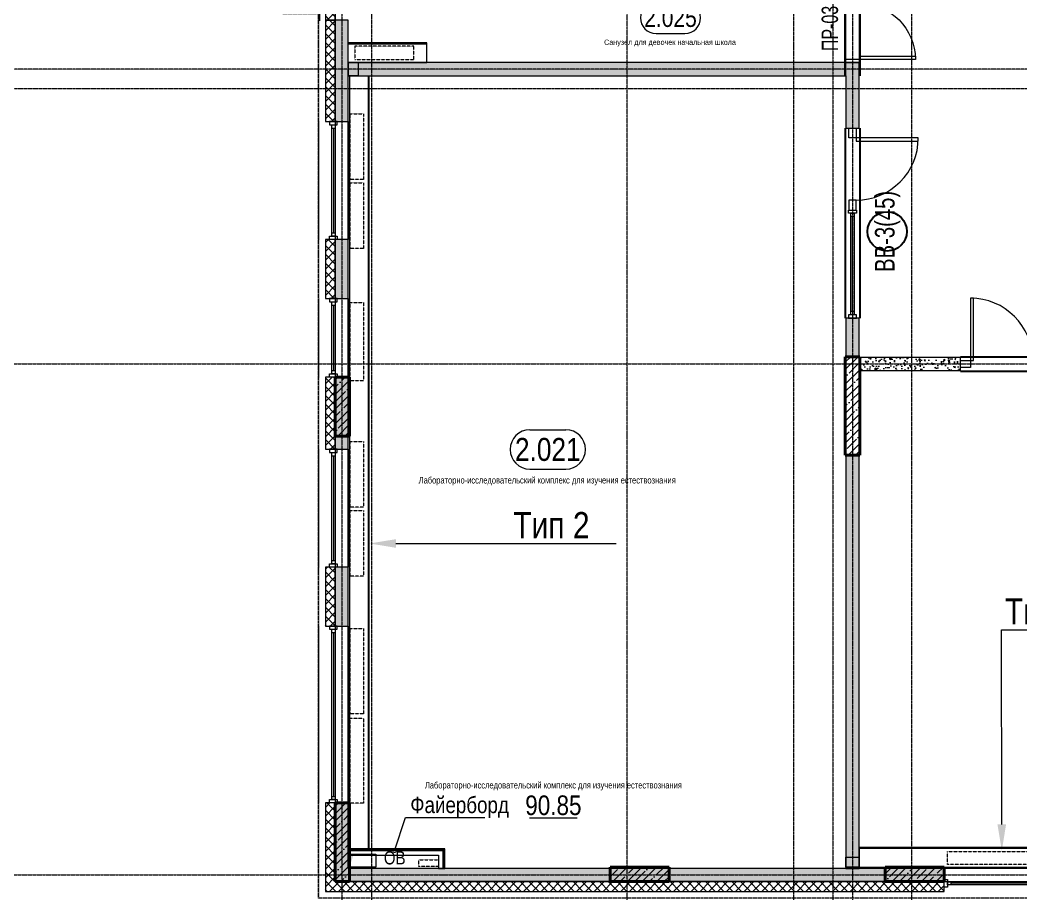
# Model space of a CAD drawing. Header units: millimetres. Extents: x -231292 to 573618, y -153144 to 564035.
# Drawn here: x 49570 to 64856, y 12940 to 26280 of the extents above; entities that cross this region are included whole.
import ezdxf
from ezdxf import colors
from ezdxf.entities.mleader import LeaderData, LeaderLine
from ezdxf.enums import TextEntityAlignment as Align
from ezdxf.math import Vec2, Vec3

# ---------------------------------------------------------------- set-up
doc = ezdxf.new("R2010")
doc.units = ezdxf.units.MM
for name, pattern in [('CENTER2', [28.575, 19.05, -3.175, 3.175, -3.175]), ('DASHED', [19.05, 12.7, -6.35]), ('HIDDEN2', [4.7625, 3.175, -1.5875])]:
    doc.linetypes.add(name, pattern=pattern)
doc.layers.get('0').update_dxf_attribs({"color": 250})
doc.layers.get('Defpoints').update_dxf_attribs({"color": 250})
for name, color, linetype, lineweight in [('A-AREA', 250, 'Continuous', 15), ('A-Wall_Материал_Газоблок_Контур', 250, 'Continuous', 0), ('АР_Area', 250, 'Continuous', 5), ('АР_Витраж', 250, 'Continuous', 13), ('АР_Витраж марка', 250, 'Continuous', 9), ('АР_Двери', 250, 'Continuous', 9), ('АР_Двери_витраж', 250, 'Continuous', 9), ('АР_Колонны', 250, 'Continuous', 35), ('АР_Окна', 250, 'Continuous', 5), ('АР_Отопительные приборы', 250, 'HIDDEN2', 0), ('АР_площадь пом', 250, 'Continuous', 5), ('АР_Стены ЖБ', 250, 'Continuous', 35), ('АР_Стены ПЕНОблок', 250, 'Continuous', 20), ('АР_Утеплитель', 250, 'Continuous', 0), ('АР_Штриховка', 250, 'Continuous', 0), ('Зашивка радиаторов тип 1 (фанера и МДФ)', 250, 'Continuous', 0), ('Зашивка радиаторов тип 2 (файерборд 2 слоя_керамогранит)', 250, 'Continuous', 0), ('Зашивка радиаторов тип 2.1 (файерборд 2 слоя_экран)', 250, 'Continuous', 0), ('Зашивка радиаторов тип 9 (до потолка_ облиц плитка)', 250, 'Continuous', 0), ('КМ_Фахверки', 250, 'Continuous', 80), ('ОВ_Отопление', 250, 'Continuous', 0), ('Размеры зашивки ГКЛ', 250, 'Continuous', 0), ('РД_Оси_100', 250, 'Continuous', 0), ('РД_проем_инж перемыч_фахверк', 250, 'Continuous', 18)]:
    doc.layers.add(name, color=color, linetype=linetype, lineweight=lineweight)
for name, color, linetype, lineweight, plot in [('АР_Делит', 250, 'Continuous', 0, False), ('РД_Проем', 250, 'Continuous', 0, False), ('РД_проем_инж перемыч_подсчет', 250, 'Continuous', 30, False)]:
    doc.layers.add(name, color=color, linetype=linetype, lineweight=lineweight, plot=plot)
doc.layers.add('РД_Витраж_вн', color=250, linetype='Continuous')
doc.layers.add('РД_Перемычка инж проемов', color=250, linetype='Continuous')
doc.styles.add('Arial0', font='arial.ttf')
doc.styles.add('Arial_09', font='ARIALN.TTF', dxfattribs={"width": 0.9})
doc.styles.add('style1', font='ARIALN.TTF')
doc.styles.add('ккк', font='isocpeur.ttf', dxfattribs={"width": 0.85, "oblique": 15})
pattern_1 = [(45, (8883.4, 13229.69), (-67.35192, 67.35192), []), (135, (8883.4, 13229.69), (-67.35192, -67.35192), [])]
pattern_2 = [(360, (8883.4027, 13229.6861), (-6e-17, 1), [])]
pattern_3 = [(45, (8883.4, 13229.69), (-112.2532, 112.2532), []), (45, (8995.66, 13229.69), (-112.2532, 112.2532), [198.4375, -39.6875, 0, -39.6875])]
pattern_4 = [(45, (8883.4, 13229.69), (-112.2532, 112.2532), []), (45, (8995.66, 13229.69), (-112.2532, 112.2532), [198.4375, -39.6875, 0, -39.6875])]

# ---------------------------------------------------------------- blocks, each defined once
blk = doc.blocks.new('СОШ_2200_АР_ОСИ_М100_28.05.24')
at = {"layer": 'АР_Делит', "color": 5, "linetype": 'DASHED'}
blk.add_lwpolyline([(114955, 135155), (114955, -355), (93595.036, -355), (93595.036, 13855), (94145, 13855), (94145, 68320), (66055, 68320), (66055, 13857.73), (83455, 13857.73), (83455, -355), (45245, -355), (45245, 13145), (44695, 13145), (44695, 26755), (45245, 26755), (45245, 68320), (20455, 68320), (20455, 26755), (27955, 26755), (27955, 13145), (-355, 13145), (-355, 100855)], dxfattribs=at)
at = {"layer": 'РД_Оси_100', "linetype": 'CENTER2'}
for p, q in [((49960, -6155), (49960, 139938.679)), ((33000, 7800), (85055, 7800)), ((33000, 0), (85055, 0))]:
    blk.add_line(p, q, dxfattribs=at)
for points in [[(45530, 139938.679), (45600, 139538.679), (45600, -6163.457)], [(46060, -6163.105), (46060, 139538.679), (46130, 139938.679)], [(52500, 139938.679), (52500, -5755), (52358.276, -6155)], [(53100, 139938.679), (53100, -5755), (52949.266, -6155)], [(54300, 139938.679), (54300, -6155)], [(53400, 70753.904), (53400, -5755), (53550, -6155)], [(85055, 12300), (33500, 12300), (33000, 12450)], [(85055, 12000), (33500, 12000), (33000, 11850)]]:
    blk.add_lwpolyline(points, dxfattribs=at)
blk = doc.blocks.new('otv')
at = {"linetype": 'Continuous'}
blk.add_lwpolyline([(0, -1), (0, 0), (1, 0), (1, -1)], close=True, dxfattribs=at)
blk.add_solid([(0, -1), (0, 0), (0.135, -0.137), (1, 0)], dxfattribs=at)
blk = doc.blocks.new('otv_в_стене')
at = {"linetype": 'Continuous'}
blk.add_lwpolyline([(0, -1), (0, 0), (1, 0), (1, -1)], close=True, dxfattribs=at)
blk.add_solid([(0, -1), (0, 0), (0.5, -0.5), (1, 0)], dxfattribs=at)
blk = doc.blocks.new('_DotSmall')
at = {"color": 0, "linetype": 'ByBlock', "const_width": 0.5}
blk.add_lwpolyline([(-0.0625, 0, 1), (0.0625, 0, 1)], format="xyb", close=True, dxfattribs=at)
blk = doc.blocks.new('MOK-МаркаПом_овал_ареал')
for p, q in [((-2.75, 3), (2.75, 3)), ((-2.75, -3), (2.75, -3))]:
    blk.add_line(p, q)
for centre, radius, start, end in [((-2.75, 0), 3, 90, 270), ((2.75, 0), 3, 270, 90), ((-3.75, 0), 3.5, 0, 0.001)]:
    blk.add_arc(centre, radius, start, end)
at = {"color": 0, "style": 'style1'}
blk.add_attdef('АР-ПОМЕЩЕНИЕ:НОМЕР', text='', height=3.5, dxfattribs=at).set_placement((0, 0), align=Align.MIDDLE)
at = {"layer": 'Defpoints', "color": 2, "style": 'style1'}
blk.add_attdef('АР-ПОМЕЩЕНИЕ:НАИМЕНОВАНИЕ', text='', height=1, dxfattribs=at).set_placement((-0.09, -4.81), align=Align.MIDDLE)
blk = doc.blocks.new('MOK-МаркаПомещения1')
at = {"layer": 'A-AREA', "color": 0}
blk.add_line((-3.65, -1.94), (3.65, -1.94), dxfattribs=at)
at = {"layer": 'A-AREA', "color": 0, "style": 'style1'}
blk.add_attdef('АР-ПОМЕЩЕНИЕ:ПЛОЩАДЬ', text='', height=3, dxfattribs=at).set_placement((0, 0), align=Align.MIDDLE)
at = {"layer": 'Defpoints', "style": 'style1', "flags": 8}
blk.add_attdef('АР-ПОМЕЩЕНИЕ:НАИМЕНОВАНИЕ', text='', height=1, dxfattribs=at).set_placement((0, 2.96), align=Align.MIDDLE)
blk = doc.blocks.new('MOK-МаркаПеремычки')
at = {"color": 0, "style": 'ккк', "oblique": 15, "width": 0.85}
blk.add_attdef('АР-ПРОЕМ:ПЕРЕМЫЧКА', text='', height=2.5, dxfattribs=at).set_placement((0, 0), align=Align.MIDDLE)
blk = doc.blocks.new('МаркаВитража1')
at = {"layer": 'Defpoints'}
blk.add_circle((0, 0), 3, dxfattribs=at)
at = {"color": 0, "linetype": 'ByBlock', "lineweight": -2, "style": 'Arial_09', "width": 0.9}
blk.add_attdef('АР-ОКНО:НАИМЕНОВАНИЕ', text='', height=3, dxfattribs=at).set_placement((0, 0), align=Align.MIDDLE)

msp = doc.modelspace()

# ---------------------------------------------------------------- hatches: boundary and pattern name
at = {"layer": 'АР_Штриховка', "linetype": 'Continuous', "lineweight": 0}
h = msp.add_hatch(dxfattribs=at)
h.set_pattern_fill('ANSI37', color=256, scale=30, style=0)
h.set_pattern_definition(pattern_1)
h.paths.add_polyline_path([(54233.403, 26279.686), (54383.403, 26279.686), (54383.403, 26629.686), (54233.403, 26479.686)], flags=0)
h = msp.add_hatch(dxfattribs=at)
h.set_pattern_fill('AR-CONC', color=256, angle=45, style=0)
h.set_pattern_definition([(95, (8883.4, 13229.69), (140.09465, 117.55338), [19.05, -209.55]), (40, (8883.4, 13229.69), (-160.01845, 110.1767), [15.24, -167.6406]), (145.45144, (8895.08, 13239.48), (-19.9238, 227.7301), [16.19, -178.09024]), (91.1842, (8847.48, 13265.6), (221.4102, 161.9534), [28.575, -314.325]), (141.63556, (8865.93, 13279.1), (-7.0866, 342.8268), [24.285, -267.1356]), (36.18415, (8847.48, 13265.6), (-7.0866, 342.8268), [22.86, -251.4597]), (66, (8874.42, 13274.59), (179.51998, 34.89515), [19.05, -209.55]), (11, (8874.42, 13274.59), (-86.5399, 173.9412), [15.24, -167.64]), (116.45145, (8889.38, 13277.5), (92.98005, 208.83634), [16.19, -178.08994]), (82.5, (8883.4, 13229.686), (-57.60547, 61.97341), [0, -165.608, 0, -170.18, 0, -168.275]), (52.5, (8883.4, 13229.69), (-23.58973, 118.087), [0, -97.028, 0, -161.798, 0, -64.135]), (12.5, (8843.35, 13189.634), (99.92786, 91.826196), [0, -63.5, 0, -198.12, 0, -262.89]), (2.5, (8825.39, 13171.67), (86.7639, 122.7224), [0, -82.55, 0, -131.572, 0, -186.69])])
h.paths.add_polyline_path([(62183.403, 21139.686), (62383.403, 21139.686), (62383.403, 21729.687), (62183.403, 21729.687)], flags=0)
h.paths.add_polyline_path([(62183.403, 24629.687), (62383.403, 24629.687), (62383.403, 25629.688), (62183.403, 25429.688)], flags=0)
h.paths.add_polyline_path([(62183.403, 26579.688), (62383.403, 26579.688), (62383.403, 26580.686), (62183.403, 26580.686)], flags=0)
h = msp.add_hatch(dxfattribs=at)
h.set_pattern_fill('_U', color=256, style=0, pattern_type=0)
h.set_pattern_definition(pattern_2)
h.paths.add_polyline_path([(54128.403, 26279.686), (54153.403, 26279.686), (54153.403, 26399.686), (54128.403, 26374.686)], flags=0)
h = msp.add_hatch(dxfattribs=at)
h.set_pattern_fill('_U', color=256, style=0, pattern_type=0)
h.set_pattern_definition(pattern_2)
h.paths.add_polyline_path([(54128.403, 12874.686), (54153.403, 12899.686), (54153.403, 14329.686), (54128.403, 14329.686)], flags=0)
h.paths.add_polyline_path([(54128.403, 17029.686), (54153.403, 17029.686), (54153.403, 17929.686), (54128.403, 17929.686)], flags=0)
h.paths.add_polyline_path([(54128.403, 19729.686), (54153.403, 19729.686), (54153.403, 20829.686), (54128.403, 20829.686)], flags=0)
h.paths.add_polyline_path([(54128.403, 22029.686), (54153.403, 22029.686), (54153.403, 22929.686), (54128.403, 22929.686)], flags=0)
h.paths.add_polyline_path([(54128.403, 24729.686), (54153.403, 24729.686), (54153.403, 26279.686), (54128.403, 26279.686)], flags=0)
h = msp.add_hatch(dxfattribs=at)
h.set_pattern_fill('ANSI37', color=256, scale=30, style=0)
h.set_pattern_definition(pattern_1)
h.paths.add_polyline_path([(54233.403, 12979.686), (54383.403, 13129.686), (54383.403, 14329.686), (54233.403, 14329.686)], flags=0)
h.paths.add_polyline_path([(54233.403, 17029.686), (54383.403, 17029.686), (54383.403, 17929.686), (54233.403, 17929.686)], flags=0)
h.paths.add_polyline_path([(54233.403, 19729.686), (54383.403, 19729.686), (54383.403, 20829.686), (54233.403, 20829.686)], flags=0)
h.paths.add_polyline_path([(54233.403, 22029.686), (54383.403, 22029.686), (54383.403, 22929.686), (54233.403, 22929.686)], flags=0)
h.paths.add_polyline_path([(54233.403, 24729.686), (54383.403, 24729.686), (54383.403, 26279.686), (54233.403, 26279.686)], flags=0)
h = msp.add_hatch(dxfattribs=at)
h.set_pattern_fill('AR-CONC', color=256, style=0)
h.set_pattern_definition([(50, (8883.4, 13229.69), (182.18467, -15.9391), [19.05, -209.55]), (355, (8883.4, 13229.69), (-35.2434, 191.05685), [15.24, -167.6406]), (100.45144, (8898.58, 13228.36), (146.94125, 175.11775), [16.19, -178.09024]), (46.1842, (8883.4, 13280.49), (271.079, -42.0423), [28.575, -314.325]), (96.63556, (8906, 13276.98), (237.4041, 247.4261), [24.285, -267.1356]), (351.18415, (8883.4, 13280.5), (237.4041, 247.4261), [22.86, -251.4597]), (21, (8908.8, 13267.79), (151.6144, -102.2652), [19.05, -209.55]), (326, (8908.8, 13267.79), (61.802, 184.188), [15.24, -167.64]), (71.45144, (8921.44, 13259.26), (213.4164, 81.9228), [16.19, -178.08994]), (37.5, (8883.4, 13229.686), (3.0886, 84.55504), [0, -165.608, 0, -170.18, 0, -168.275]), (7.5, (8883.4, 13229.69), (66.81966, 100.18057), [0, -97.028, 0, -161.798, 0, -64.135]), (327.5, (8826.76, 13229.686), (135.5906, -5.72874), [0, -63.5, 0, -198.12, 0, -262.89]), (317.5, (8801.36, 13229.69), (148.12918, 25.4265), [0, -82.55, 0, -131.572, 0, -186.69])])
h.paths.add_polyline_path([(54383.403, 13129.686), (54583.403, 13329.686), (54583.403, 14329.686), (54383.403, 14329.686)], flags=0)
h.paths.add_polyline_path([(54383.403, 17029.686), (54583.403, 17029.686), (54583.403, 17929.686), (54383.403, 17929.686)], flags=0)
h.paths.add_polyline_path([(54383.403, 19729.686), (54583.403, 19729.686), (54583.403, 20829.686), (54383.403, 20829.686)], flags=0)
h.paths.add_polyline_path([(54383.403, 22029.686), (54583.403, 22029.686), (54583.403, 22929.686), (54383.403, 22929.686)], flags=0)
h.paths.add_polyline_path([(54383.403, 24729.686), (54583.403, 24729.686), (54583.403, 26279.686), (54383.403, 26279.686)], flags=0)
h = msp.add_hatch(dxfattribs=at)
h.set_pattern_fill('AR-CONC', color=256, angle=45, style=0)
h.set_pattern_definition([(95, (8883.4, 13229.69), (140.09465, 117.55338), [19.05, -209.55]), (40, (8883.4, 13229.69), (-160.01845, 110.1767), [15.24, -167.6406]), (145.45144, (8895.08, 13239.48), (-19.9238, 227.7301), [16.19, -178.09024]), (91.1842, (8847.48, 13265.6), (221.4102, 161.9534), [28.575, -314.325]), (141.63556, (8865.93, 13279.1), (-7.0866, 342.8268), [24.285, -267.1356]), (36.18415, (8847.48, 13265.6), (-7.0866, 342.8268), [22.86, -251.4597]), (66, (8874.42, 13274.59), (179.51998, 34.89515), [19.05, -209.55]), (11, (8874.42, 13274.59), (-86.5399, 173.9412), [15.24, -167.64]), (116.45145, (8889.38, 13277.5), (92.98005, 208.83634), [16.19, -178.08994]), (82.5, (8883.4, 13229.686), (-57.60547, 61.97341), [0, -165.608, 0, -170.18, 0, -168.275]), (52.5, (8883.4, 13229.69), (-23.58973, 118.087), [0, -97.028, 0, -161.798, 0, -64.135]), (12.5, (8843.35, 13189.634), (99.92786, 91.826196), [0, -63.5, 0, -198.12, 0, -262.89]), (2.5, (8825.39, 13171.67), (86.7639, 122.7224), [0, -82.55, 0, -131.572, 0, -186.69])])
h.paths.add_polyline_path([(54583.403, 25629.685), (54583.403, 25429.685), (62183.403, 25429.688), (62383.403, 25629.688)], flags=0)
at = {"layer": 'АР_Штриховка', "linetype": 'Continuous', "lineweight": 5}
h = msp.add_hatch(dxfattribs=at)
h.set_pattern_fill('ANSI35', color=256, scale=25, style=0)
h.set_pattern_definition(pattern_3)
h.paths.add_polyline_path([(62173.403, 19639.686), (62393.403, 19639.686), (62393.403, 21139.686), (62173.403, 21139.686)], flags=0)
at = {"layer": 'АР_Штриховка', "linetype": 'Continuous', "lineweight": 0}
h = msp.add_hatch(dxfattribs=at)
h.set_pattern_fill('AR-CONC', color=256, angle=-315, style=0)
h.set_pattern_definition([(95, (8883.4, 13229.69), (140.09465, 117.55338), [19.05, -209.55]), (40, (8883.4, 13229.69), (-160.01845, 110.1767), [15.24, -167.6406]), (145.45144, (8895.08, 13239.48), (-19.9238, 227.7301), [16.19, -178.09024]), (91.1842, (8847.48, 13265.6), (221.4102, 161.9534), [28.575, -314.325]), (141.63556, (8865.93, 13279.1), (-7.0866, 342.8268), [24.285, -267.1356]), (36.18415, (8847.48, 13265.6), (-7.0866, 342.8268), [22.86, -251.4597]), (66, (8874.42, 13274.59), (179.51998, 34.89515), [19.05, -209.55]), (11, (8874.42, 13274.59), (-86.5399, 173.9412), [15.24, -167.64]), (116.45145, (8889.38, 13277.5), (92.98005, 208.83634), [16.19, -178.08994]), (82.5, (8883.4, 13229.686), (-57.60547, 61.97341), [0, -165.608, 0, -170.18, 0, -168.275]), (52.5, (8883.4, 13229.69), (-23.58973, 118.087), [0, -97.028, 0, -161.798, 0, -64.135]), (12.5, (8843.35, 13189.634), (99.92786, 91.826196), [0, -63.5, 0, -198.12, 0, -262.89]), (2.5, (8825.39, 13171.67), (86.7639, 122.7224), [0, -82.55, 0, -131.572, 0, -186.69])])
h.paths.add_polyline_path([(62393.403, 21129.686), (62393.403, 20929.686), (63933.403, 20929.686), (63933.403, 21129.686)], flags=0)
at = {"layer": 'АР_Штриховка', "linetype": 'Continuous', "lineweight": 5}
h = msp.add_hatch(dxfattribs=at)
h.set_pattern_fill('ANSI35', color=256, scale=25, style=0)
h.set_pattern_definition(pattern_3)
h.paths.add_polyline_path([(54383.403, 19929.686), (54603.403, 19929.686), (54603.403, 20829.686), (54383.403, 20829.686)], flags=0)
at = {"layer": 'АР_Штриховка', "linetype": 'Continuous', "lineweight": 0}
h = msp.add_hatch(dxfattribs=at)
h.set_pattern_fill('AR-CONC', color=256, angle=-315, style=0)
h.set_pattern_definition([(95, (8883.4, 13229.69), (140.09465, 117.5534), [19.05, -209.55]), (40, (8883.4, 13229.69), (-160.01845, 110.1767), [15.24, -167.6406]), (145.45144, (8895.08, 13239.48), (-19.9238, 227.7301), [16.19, -178.09024]), (91.1842, (8847.48, 13265.6), (221.4102, 161.9534), [28.575, -314.325]), (141.63556, (8865.93, 13279.1), (-7.0866, 342.8268), [24.285, -267.1356]), (36.18415, (8847.48, 13265.6), (-7.0866, 342.8268), [22.86, -251.4597]), (66, (8874.42, 13274.59), (179.52, 34.89515), [19.05, -209.55]), (11, (8874.42, 13274.59), (-86.5399, 173.9412), [15.24, -167.64]), (116.45145, (8889.38, 13277.5), (92.98005, 208.83634), [16.19, -178.08994]), (82.5, (8883.4, 13229.686), (-57.60547, 61.97341), [0, -165.608, 0, -170.18, 0, -168.275]), (52.5, (8883.4, 13229.69), (-23.58973, 118.087), [0, -97.028, 0, -161.798, 0, -64.135]), (12.5, (8843.35, 13189.634), (99.92786, 91.826196), [0, -63.5, 0, -198.12, 0, -262.89]), (2.5, (8825.39, 13171.67), (86.7639, 122.7224), [0, -82.55, 0, -131.572, 0, -186.69])])
h.paths.add_polyline_path([(62383.403, 19639.686), (62183.403, 19639.686), (62183.403, 13329.686), (62383.403, 13329.686)], flags=0)
at = {"layer": 'АР_Штриховка', "linetype": 'Continuous', "lineweight": 5}
h = msp.add_hatch(dxfattribs=at)
h.set_pattern_fill('ANSI35', color=256, scale=25, style=0)
h.set_pattern_definition(pattern_3)
h.paths.add_polyline_path([(54383.403, 13129.686), (54603.403, 13129.686), (54603.403, 14329.686), (54383.403, 14329.686)], flags=0)
at = {"layer": 'АР_Штриховка', "linetype": 'Continuous', "lineweight": 0}
h = msp.add_hatch(dxfattribs=at)
h.set_pattern_fill('AR-CONC', color=256, angle=-360, style=0)
h.set_pattern_definition([(50, (8883.4, 13229.69), (182.18467, -15.93909), [19.05, -209.55]), (355, (8883.4, 13229.69), (-35.24342, 191.05685), [15.24, -167.6406]), (100.45144, (8898.58, 13228.36), (146.94125, 175.11775), [16.19, -178.09024]), (46.1842, (8883.4, 13280.49), (271.07904, -42.0423), [28.575, -314.325]), (96.63556, (8906, 13276.98), (237.4041, 247.4261), [24.285, -267.1356]), (351.18415, (8883.4, 13280.5), (237.4041, 247.4261), [22.86, -251.4597]), (21, (8908.8, 13267.79), (151.6144, -102.2652), [19.05, -209.55]), (326, (8908.8, 13267.79), (61.80203, 184.18797), [15.24, -167.64]), (71.45144, (8921.44, 13259.26), (213.41642, 81.92277), [16.19, -178.08994]), (37.5, (8883.4, 13229.686), (3.088603, 84.55504), [0, -165.608, 0, -170.18, 0, -168.275]), (7.5, (8883.4, 13229.69), (66.81966, 100.18057), [0, -97.028, 0, -161.798, 0, -64.135]), (327.5, (8826.76, 13229.686), (135.590595, -5.728744), [0, -63.5, 0, -198.12, 0, -262.89]), (317.5, (8801.36, 13229.69), (148.12918, 25.42649), [0, -82.55, 0, -131.572, 0, -186.69])])
h.paths.add_polyline_path([(92083.403, 13129.686), (91883.403, 13329.686), (91183.403, 13329.686), (91183.403, 13129.686)], flags=0)
h.paths.add_polyline_path([(89983.403, 13129.686), (89983.403, 13329.686), (88583.403, 13329.686), (88583.403, 13129.686)], flags=0)
h.paths.add_polyline_path([(85283.403, 13129.686), (85283.403, 13329.686), (84383.403, 13329.686), (84383.403, 13129.686)], flags=0)
h.paths.add_polyline_path([(83183.403, 13129.686), (83183.403, 13329.686), (79883.403, 13329.686), (79883.403, 13129.686)], flags=0)
h.paths.add_polyline_path([(78683.403, 13129.686), (78683.403, 13329.686), (77783.403, 13329.686), (77783.403, 13129.686)], flags=0)
h.paths.add_polyline_path([(76583.403, 13129.686), (76583.403, 13329.686), (75683.403, 13329.686), (75683.403, 13129.686)], flags=0)
h.paths.add_polyline_path([(72383.403, 13129.686), (72383.403, 13329.686), (71183.403, 13329.686), (71183.403, 13129.686)], flags=0)
h.paths.add_polyline_path([(69983.403, 13129.686), (69983.403, 13329.686), (69083.403, 13329.686), (69083.403, 13129.686)], flags=0)
h.paths.add_polyline_path([(67883.403, 13129.686), (67883.403, 13329.686), (66983.403, 13329.686), (66983.403, 13129.686)], flags=0)
h.paths.add_polyline_path([(63683.403, 13129.686), (63683.403, 13329.686), (54583.403, 13329.686), (54383.403, 13129.686)], flags=0)
at = {"layer": 'АР_Штриховка', "linetype": 'Continuous', "lineweight": 5}
h = msp.add_hatch(dxfattribs=at)
h.set_pattern_fill('ANSI35', color=256, scale=25, angle=-360, style=0)
h.set_pattern_definition(pattern_4)
h.paths.add_polyline_path([(58583.403, 13349.686), (58583.403, 13129.686), (59483.403, 13129.686), (59483.403, 13349.686)], flags=0)
h = msp.add_hatch(dxfattribs=at)
h.set_pattern_fill('ANSI35', color=256, scale=25, angle=-360, style=0)
h.set_pattern_definition(pattern_4)
h.paths.add_polyline_path([(62783.403, 13349.686), (62783.403, 13129.686), (63683.403, 13129.686), (63683.403, 13349.686)], flags=0)
at = {"layer": 'АР_Штриховка', "linetype": 'Continuous', "lineweight": 0}
h = msp.add_hatch(dxfattribs=at)
h.set_pattern_fill('ANSI37', color=256, scale=30, angle=-360, style=0)
h.set_pattern_definition([(45, (8883.4, 13229.69), (-67.35192, 67.35192), []), (135, (8883.4, 13229.69), (-67.35192, -67.35192), [])])
h.paths.add_polyline_path([(92233.403, 12979.686), (92083.403, 13129.686), (91183.403, 13129.686), (91183.403, 12979.686)], flags=0)
h.paths.add_polyline_path([(89983.403, 12979.686), (89983.403, 13129.686), (88583.403, 13129.686), (88583.403, 12979.686)], flags=0)
h.paths.add_polyline_path([(85283.403, 12979.686), (85283.403, 13129.686), (84383.403, 13129.686), (84383.403, 12979.686)], flags=0)
h.paths.add_polyline_path([(83183.403, 12979.686), (83183.403, 13129.686), (79883.403, 13129.686), (79883.403, 12979.686)], flags=0)
h.paths.add_polyline_path([(78683.403, 12979.686), (78683.403, 13129.686), (77783.403, 13129.686), (77783.403, 12979.686)], flags=0)
h.paths.add_polyline_path([(76583.403, 12979.686), (76583.403, 13129.686), (75683.403, 13129.686), (75683.403, 12979.686)], flags=0)
h.paths.add_polyline_path([(72383.403, 12979.686), (72383.403, 13129.686), (71183.403, 13129.686), (71183.403, 12979.686)], flags=0)
h.paths.add_polyline_path([(69983.403, 12979.686), (69983.403, 13129.686), (69083.403, 13129.686), (69083.403, 12979.686)], flags=0)
h.paths.add_polyline_path([(67883.403, 12979.686), (67883.403, 13129.686), (66983.403, 13129.686), (66983.403, 12979.686)], flags=0)
h.paths.add_polyline_path([(63683.403, 12979.686), (63683.403, 13129.686), (54383.403, 13129.686), (54233.403, 12979.686)], flags=0)

# ---------------------------------------------------------------- linework, layer by layer
at = {"layer": 'A-Wall_Материал_Газоблок_Контур', "linetype": 'Continuous', "lineweight": 0}
for p, q in [((54128.403, 24729.686), (54128.403, 22929.686)), ((54583.403, 22929.686), (54583.403, 24729.686)), ((54128.403, 22029.686), (54128.403, 20829.686)), ((54583.403, 20829.686), (54583.403, 22029.686)), ((54128.403, 19729.686), (54128.403, 17929.686)), ((54583.403, 17929.686), (54583.403, 19729.686)), ((54128.403, 17029.686), (54128.403, 14329.686)), ((54583.403, 14329.686), (54583.403, 17029.686)), ((66983.403, 13329.686), (63683.403, 13329.686))]:
    msp.add_line(p, q, dxfattribs=at)
at = {"layer": 'АР_Витраж', "linetype": 'Continuous', "lineweight": 5}
for p, q in [((62173.403, 21729.687), (62173.403, 23379.687)), ((62393.403, 21729.687), (62393.403, 23379.687))]:
    msp.add_line(p, q, dxfattribs=at)
at = {"layer": 'АР_Витраж', "linetype": 'Continuous', "lineweight": 13}
for p, q in [((62308.403, 23279.687), (62258.403, 23279.687)), ((62283.403, 21829.687), (62283.403, 23279.687)), ((62308.403, 21829.687), (62258.403, 21829.687))]:
    msp.add_line(p, q, dxfattribs=at)
for points in [[(62223.403, 23329.687), (62223.403, 23379.687), (62343.403, 23379.687), (62343.403, 23329.687)], [(62308.403, 21779.687), (62258.403, 21779.687), (62258.403, 23329.687), (62308.403, 23329.687)], [(62223.403, 21779.687), (62223.403, 21729.687), (62343.403, 21729.687), (62343.403, 21779.687)]]:
    msp.add_lwpolyline(points, close=True, dxfattribs=at)
at = {"layer": 'АР_Двери', "linetype": 'Continuous', "lineweight": 9}
for points in [[(62393.403, 25679.686), (62393.403, 25729.686), (63243.403, 25729.686), (63243.403, 25679.686)], [(62173.403, 25679.686), (62173.403, 25629.686), (62393.403, 25629.686), (62393.403, 25679.686)]]:
    msp.add_lwpolyline(points, close=True, dxfattribs=at)
at = {"layer": 'АР_Двери', "linetype": 'Continuous', "lineweight": 9, "extrusion": (0, 0, -1)}
msp.add_arc((-62393.403, 25679.686), 850, 90, 180, dxfattribs=at)
at = {"layer": 'АР_Двери_витраж', "linetype": 'Continuous', "lineweight": 9}
for points in [[(62228.403, 24479.687), (62228.403, 24629.687), (62338.403, 24629.687), (62338.403, 24479.687)], [(62338.403, 24479.687), (62338.403, 24429.687), (63288.403, 24429.687), (63288.403, 24479.687)], [(62228.403, 23529.687), (62228.403, 23379.687), (62338.403, 23379.687), (62338.403, 23529.687)], [(64083.403, 21084.686), (64133.403, 21084.686), (64133.403, 22034.686), (64083.403, 22034.686)], [(64083.403, 20974.686), (63933.403, 20974.686), (63933.403, 21084.686), (64083.403, 21084.686)]]:
    msp.add_lwpolyline(points, close=True, dxfattribs=at)
for centre, start, end in [((62338.403, 24479.687), 270, 0), ((64083.403, 21084.686), 0, 90)]:
    msp.add_arc(centre, 950, start, end, dxfattribs=at)
at = {"layer": 'АР_Колонны', "linetype": 'HIDDEN2', "lineweight": 25}
for p, q in [((62173.403, 21139.686), (62393.403, 21139.686)), ((62173.403, 19639.686), (62173.403, 21139.686)), ((62393.403, 21139.686), (62393.403, 19639.686)), ((54383.403, 20829.686), (54603.403, 20829.686)), ((54383.403, 19929.686), (54383.403, 20829.686)), ((54603.403, 20829.686), (54603.403, 19929.686)), ((54603.403, 19929.686), (54383.403, 19929.686)), ((62393.403, 19639.686), (62173.403, 19639.686)), ((54383.403, 14329.686), (54603.403, 14329.686)), ((54383.403, 13129.686), (54383.403, 14329.686)), ((54603.403, 14329.686), (54603.403, 13129.686)), ((58583.403, 13349.686), (59483.403, 13349.686)), ((58583.403, 13129.686), (58583.403, 13349.686)), ((59483.403, 13349.686), (59483.403, 13129.686)), ((62783.403, 13349.686), (63683.403, 13349.686)), ((62783.403, 13129.686), (62783.403, 13349.686)), ((63683.403, 13349.686), (63683.403, 13129.686)), ((54603.403, 13129.686), (54383.403, 13129.686)), ((59483.403, 13129.686), (58583.403, 13129.686)), ((63683.403, 13129.686), (62783.403, 13129.686))]:
    msp.add_line(p, q, dxfattribs=at)
at = {"layer": 'АР_Колонны', "linetype": 'Continuous', "lineweight": 35}
for p, q in [((62173.403, 21139.686), (62393.403, 21139.686)), ((62173.403, 19639.686), (62173.403, 21139.686)), ((62393.403, 19639.686), (62393.403, 21139.686)), ((54383.403, 20829.686), (54603.403, 20829.686)), ((54383.403, 19929.686), (54383.403, 20829.686)), ((54603.403, 19929.686), (54603.403, 20829.686)), ((54383.403, 19929.686), (54603.403, 19929.686)), ((62173.403, 19639.686), (62393.403, 19639.686)), ((54383.403, 14329.686), (54603.403, 14329.686)), ((54383.403, 13129.686), (54383.403, 14329.686)), ((54603.403, 13129.686), (54603.403, 14329.686)), ((58583.403, 13349.686), (58583.403, 13129.686)), ((58583.403, 13349.686), (59483.403, 13349.686)), ((58583.403, 13349.686), (58583.403, 13129.686)), ((59483.403, 13129.686), (59483.403, 13349.686)), ((62783.403, 13349.686), (62783.403, 13129.686)), ((62783.403, 13349.686), (63683.403, 13349.686)), ((62783.403, 13349.686), (62783.403, 13129.686)), ((63683.403, 13129.686), (63683.403, 13349.686)), ((54383.403, 13129.686), (54603.403, 13129.686)), ((58583.403, 13129.686), (59483.403, 13129.686)), ((62783.403, 13129.686), (63683.403, 13129.686))]:
    msp.add_line(p, q, dxfattribs=at)
at = {"layer": 'АР_Окна', "linetype": 'Continuous', "lineweight": 5}
for p, q in [((54128.403, 24729.686), (54128.403, 22929.686)), ((54330.903, 24629.686), (54380.903, 24629.686)), ((54355.903, 24629.686), (54355.903, 23029.686)), ((54583.403, 24729.686), (54583.403, 22929.686)), ((54330.903, 23029.686), (54380.903, 23029.686)), ((54128.403, 22029.686), (54128.403, 20829.686)), ((54583.403, 22029.686), (54583.403, 20829.686)), ((54330.903, 21929.686), (54380.903, 21929.686)), ((54355.903, 21929.686), (54355.903, 20929.686)), ((54330.903, 20929.686), (54380.903, 20929.686)), ((54128.403, 19729.686), (54128.403, 17929.686)), ((54583.403, 19729.686), (54583.403, 17929.686)), ((54330.903, 19629.686), (54380.903, 19629.686)), ((54355.903, 19629.686), (54355.903, 18029.686)), ((54330.903, 18029.686), (54380.903, 18029.686)), ((54128.403, 17029.686), (54128.403, 14329.686)), ((54583.403, 17029.686), (54583.403, 14329.686)), ((54330.903, 16929.686), (54380.903, 16929.686)), ((54355.903, 16929.686), (54355.903, 14429.686)), ((54330.903, 14429.686), (54380.903, 14429.686)), ((66983.403, 13329.686), (63683.403, 13329.686)), ((63783.403, 13127.186), (63783.403, 13077.186)), ((66883.403, 13102.186), (63783.403, 13102.186))]:
    msp.add_line(p, q, dxfattribs=at)
for points in [[(54415.903, 24679.686), (54415.903, 24729.686), (54295.903, 24729.686), (54295.903, 24679.686)], [(54330.903, 24679.686), (54380.903, 24679.686), (54380.903, 22979.686), (54330.903, 22979.686)], [(54415.903, 22979.686), (54415.903, 22929.686), (54295.903, 22929.686), (54295.903, 22979.686)], [(54415.903, 21979.686), (54415.903, 22029.686), (54295.903, 22029.686), (54295.903, 21979.686)], [(54330.903, 21979.686), (54380.903, 21979.686), (54380.903, 20879.686), (54330.903, 20879.686)], [(54415.903, 20879.686), (54415.903, 20829.686), (54295.903, 20829.686), (54295.903, 20879.686)], [(54415.903, 19679.686), (54415.903, 19729.686), (54295.903, 19729.686), (54295.903, 19679.686)], [(54330.903, 19679.686), (54380.903, 19679.686), (54380.903, 17979.686), (54330.903, 17979.686)], [(54415.903, 17979.686), (54415.903, 17929.686), (54295.903, 17929.686), (54295.903, 17979.686)], [(54415.903, 16979.686), (54415.903, 17029.686), (54295.903, 17029.686), (54295.903, 16979.686)], [(54330.903, 16979.686), (54380.903, 16979.686), (54380.903, 14379.686), (54330.903, 14379.686)], [(54415.903, 14379.686), (54415.903, 14329.686), (54295.903, 14329.686), (54295.903, 14379.686)], [(63733.403, 13042.186), (63683.403, 13042.186), (63683.403, 13162.186), (63733.403, 13162.186)], [(66933.403, 13127.186), (66933.403, 13077.186), (63733.403, 13077.186), (63733.403, 13127.186)]]:
    msp.add_lwpolyline(points, close=True, dxfattribs=at)
at = {"layer": 'АР_Отопительные приборы'}
for points in [[(55583.403, 25679.68), (55583.403, 25879.68), (54683.403, 25879.68), (54683.403, 25679.68)], [(54613.403, 24846.021), (54813.403, 24846.021), (54813.403, 23846.021), (54613.403, 23846.021)], [(54613.403, 23792.958), (54813.403, 23792.958), (54813.403, 22792.958), (54613.403, 22792.958)], [(54613.403, 21970.229), (54813.403, 21970.229), (54813.403, 20770.229), (54613.403, 20770.229)], [(54613.403, 19846.021), (54813.403, 19846.021), (54813.403, 18846.021), (54613.403, 18846.021)], [(54613.403, 18792.958), (54813.403, 18792.958), (54813.403, 17792.958), (54613.403, 17792.958)], [(54613.403, 16990.227), (54813.403, 16990.227), (54813.403, 15690.227), (54613.403, 15690.227)], [(54613.403, 15624.995), (54813.403, 15624.995), (54813.403, 14324.995), (54613.403, 14324.995)], [(55659.503, 13458.993), (55959.503, 13458.993), (55959.503, 13358.993), (55659.503, 13358.993)], [(63733.403, 13589.686), (65333.403, 13589.686), (65333.403, 13389.686), (63733.403, 13389.686)]]:
    msp.add_lwpolyline(points, close=True, dxfattribs=at)
at = {"layer": 'АР_Стены ЖБ', "linetype": 'Continuous', "lineweight": 40}
for p, q in [((62393.403, 21139.686), (62173.403, 21139.686)), ((62173.403, 21139.686), (62173.403, 19639.686)), ((62393.403, 19639.686), (62393.403, 21139.686)), ((54603.403, 20829.686), (54383.403, 20829.686)), ((54383.403, 20829.686), (54383.403, 19929.686)), ((54603.403, 19929.686), (54603.403, 20829.686)), ((54383.403, 19929.686), (54603.403, 19929.686)), ((62173.403, 19639.686), (62393.403, 19639.686)), ((54603.403, 14329.686), (54383.403, 14329.686)), ((54383.403, 14329.686), (54383.403, 13129.686)), ((54603.403, 13129.686), (54603.403, 14329.686)), ((58583.403, 13349.686), (58583.403, 13129.686)), ((59483.403, 13349.686), (58583.403, 13349.686)), ((59483.403, 13129.686), (59483.403, 13349.686)), ((62783.403, 13349.686), (62783.403, 13129.686)), ((63683.403, 13349.686), (62783.403, 13349.686)), ((63683.403, 13129.686), (63683.403, 13349.686)), ((54383.403, 13129.686), (54603.403, 13129.686)), ((58583.403, 13129.686), (59483.403, 13129.686)), ((62783.403, 13129.686), (63683.403, 13129.686))]:
    msp.add_line(p, q, dxfattribs=at)
at = {"layer": 'АР_Стены ПЕНОблок', "linetype": 'Continuous', "lineweight": 20}
for p, q in [((54583.403, 26279.686), (54383.403, 26279.686)), ((54383.403, 26279.686), (54383.403, 24729.686)), ((54583.403, 24729.686), (54583.403, 26279.686)), ((62383.403, 25629.688), (54583.403, 25629.685)), ((54583.403, 25629.685), (54583.403, 25429.685)), ((62383.403, 24629.687), (62383.403, 25629.688)), ((54583.403, 25429.685), (62183.403, 25429.688)), ((62183.403, 25429.688), (62183.403, 24629.687)), ((54383.403, 24729.686), (54583.403, 24729.686)), ((62183.403, 24629.687), (62383.403, 24629.687)), ((54583.403, 22929.686), (54383.403, 22929.686)), ((54383.403, 22929.686), (54383.403, 22029.686)), ((54583.403, 22029.686), (54583.403, 22929.686)), ((54383.403, 22029.686), (54583.403, 22029.686)), ((62383.403, 21729.687), (62183.403, 21729.687)), ((62183.403, 21729.687), (62183.403, 21139.686)), ((62383.403, 21139.686), (62383.403, 21729.687)), ((62183.403, 21139.686), (62383.403, 21139.686)), ((62393.403, 21129.686), (62393.403, 20929.686)), ((63933.403, 21129.686), (62393.403, 21129.686)), ((63933.403, 20929.686), (63933.403, 21129.686)), ((54583.403, 20829.686), (54383.403, 20829.686)), ((54383.403, 20829.686), (54383.403, 19729.686)), ((54583.403, 19729.686), (54583.403, 20829.686)), ((62393.403, 20929.686), (63933.403, 20929.686)), ((54383.403, 19729.686), (54583.403, 19729.686)), ((62383.403, 19639.686), (62183.403, 19639.686)), ((62183.403, 19639.686), (62183.403, 13329.686)), ((62383.403, 13329.686), (62383.403, 19639.686)), ((54583.403, 17929.686), (54383.403, 17929.686)), ((54383.403, 17929.686), (54383.403, 17029.686)), ((54583.403, 17029.686), (54583.403, 17929.686)), ((54383.403, 17029.686), (54583.403, 17029.686)), ((54583.403, 14329.686), (54383.403, 14329.686)), ((54383.403, 14329.686), (54383.403, 13129.686)), ((54583.403, 13329.686), (54583.403, 14329.686)), ((63683.403, 13329.686), (54583.403, 13329.686)), ((62183.403, 13329.686), (62383.403, 13329.686)), ((63683.403, 13129.686), (63683.403, 13329.686)), ((54383.403, 13129.686), (63683.403, 13129.686))]:
    msp.add_line(p, q, dxfattribs=at)
at = {"layer": 'АР_Утеплитель', "linetype": 'Continuous', "lineweight": 0}
for p, q in [((54383.403, 26279.686), (54383.403, 26629.686)), ((54233.403, 26479.686), (54233.403, 26279.686)), ((54383.403, 26279.686), (54233.403, 26279.686)), ((54233.403, 26279.686), (54233.403, 24729.686)), ((54233.403, 26279.686), (54383.403, 26279.686)), ((54383.403, 24729.686), (54383.403, 26279.686)), ((54233.403, 24729.686), (54383.403, 24729.686)), ((54383.403, 22929.686), (54233.403, 22929.686)), ((54233.403, 22929.686), (54233.403, 22029.686)), ((54383.403, 22029.686), (54383.403, 22929.686)), ((54233.403, 22029.686), (54383.403, 22029.686)), ((54383.403, 20829.686), (54233.403, 20829.686)), ((54233.403, 20829.686), (54233.403, 19729.686)), ((54383.403, 19729.686), (54383.403, 20829.686)), ((54233.403, 19729.686), (54383.403, 19729.686)), ((54383.403, 17929.686), (54233.403, 17929.686)), ((54233.403, 17929.686), (54233.403, 17029.686)), ((54383.403, 17029.686), (54383.403, 17929.686)), ((54233.403, 17029.686), (54383.403, 17029.686)), ((54383.403, 14329.686), (54233.403, 14329.686)), ((54233.403, 14329.686), (54233.403, 12979.686)), ((54383.403, 13129.686), (54383.403, 14329.686)), ((63683.403, 13129.686), (54383.403, 13129.686)), ((63683.403, 12979.686), (63683.403, 13129.686)), ((54233.403, 12979.686), (63683.403, 12979.686))]:
    msp.add_line(p, q, dxfattribs=at)
at = {"layer": 'Зашивка радиаторов тип 1 (фанера и МДФ)', "linetype": 'Continuous', "lineweight": 0}
for p, q in [((62388.403, 13349.686), (62388.403, 13649.686)), ((72083.403, 13649.686), (62388.403, 13649.686)), ((72083.403, 13637.186), (62388.403, 13637.186)), ((62388.403, 13637.186), (72083.403, 13637.186)), ((62388.403, 13349.686), (72083.403, 13349.686))]:
    msp.add_line(p, q, dxfattribs=at)
at = {"layer": 'Зашивка радиаторов тип 2 (файерборд 2 слоя_керамогранит)', "linetype": 'Continuous', "lineweight": 0}
for p, q in [((54603.403, 25429.704), (54903.403, 25429.704)), ((54603.403, 25429.704), (54603.403, 13629.686)), ((54890.903, 13629.686), (54890.903, 25429.704)), ((54890.903, 25429.704), (54890.903, 13629.686)), ((54903.403, 13629.686), (54903.403, 25429.704)), ((54603.403, 13629.686), (54903.403, 13629.686))]:
    msp.add_line(p, q, dxfattribs=at)
at = {"layer": 'Зашивка радиаторов тип 2.1 (файерборд 2 слоя_экран)', "linetype": 'Continuous', "lineweight": 0}
for p, q in [((56059.503, 13629.686), (54603.403, 13629.686)), ((54603.403, 13629.686), (54603.403, 13617.186)), ((54603.403, 13617.186), (56034.503, 13617.186)), ((56047.003, 13617.186), (54603.403, 13617.186)), ((54603.403, 13529.686), (54603.403, 13617.186)), ((54603.403, 13604.686), (56047.003, 13604.686)), ((56034.503, 13604.686), (54603.403, 13604.686)), ((56034.503, 13617.186), (56034.503, 13329.686)), ((56034.503, 13329.686), (56034.503, 13604.686)), ((56047.003, 13329.686), (56047.003, 13617.186)), ((56047.003, 13604.686), (56047.003, 13329.686)), ((56059.503, 13329.686), (56059.503, 13629.686)), ((54603.403, 13529.686), (55959.503, 13529.686)), ((55959.503, 13529.686), (55959.503, 13329.686)), ((55959.503, 13329.686), (56059.503, 13329.686))]:
    msp.add_line(p, q, dxfattribs=at)
at = {"layer": 'Зашивка радиаторов тип 9 (до потолка_ облиц плитка)', "linetype": 'Continuous', "lineweight": 0}
for p, q in [((54583.403, 25629.68), (54583.403, 25929.68)), ((55783.403, 25929.68), (54583.403, 25929.68)), ((55783.403, 25917.18), (54583.403, 25917.18)), ((54583.403, 25917.18), (55783.403, 25917.18)), ((55783.403, 25629.68), (55783.403, 25929.68)), ((54583.403, 25629.68), (55783.403, 25629.68))]:
    msp.add_line(p, q, dxfattribs=at)
at = {"layer": 'КМ_Фахверки', "lineweight": 5}
msp.add_lwpolyline([(79583.403, 81804.686), (103283.403, 81804.103), (103283.403, 13129.686), (123583.403, 13129.686), (123583.371, 148129.686), (81883.406, 148129.686), (81883.406, 142129.686), (46283.403, 142129.686), (46283.403, 113829.686), (8783.403, 113829.686), (8783.403, 26629.686), (36583.403, 26629.686), (36583.403, 39729.686), (29083.403, 39729.686), (29083.403, 81804.686), (54383.403, 81804.686), (54383.403, 13129.686), (92083.403, 13129.686), (92083.403, 26829.686), (74683.402, 26829.694), (74683.401, 81804.686), (79584.99, 81804.686)], dxfattribs=at)
at = {"layer": 'РД_Витраж_вн', "linetype": 'Continuous', "lineweight": -3}
for p, q in [((62173.403, 24629.687), (62173.403, 21729.687)), ((62393.403, 24629.687), (62393.403, 21729.687)), ((63934.403, 21139.686), (66834.403, 21139.686)), ((63934.403, 20919.686), (66834.403, 20919.686))]:
    msp.add_line(p, q, dxfattribs=at)
at = {"layer": 'РД_Проем', "linetype": 'Continuous', "lineweight": 0}
for p, q in [((62173.403, 26579.688), (62173.403, 25629.688)), ((62393.403, 26579.688), (62393.403, 25629.688)), ((62173.403, 24629.687), (62173.403, 21729.687)), ((62393.403, 24629.687), (62393.403, 21729.687)), ((63933.403, 21139.686), (66833.403, 21139.686)), ((63933.403, 20919.686), (66833.403, 20919.686))]:
    msp.add_line(p, q, dxfattribs=at)
at = {"layer": 'РД_проем_инж перемыч_подсчет', "linetype": 'Continuous', "lineweight": 30}
for p, q in [((62173.403, 26579.688), (62173.403, 25429.688)), ((62393.403, 26579.688), (62393.403, 25429.688))]:
    msp.add_line(p, q, dxfattribs=at)
at = {"layer": 'РД_проем_инж перемыч_фахверк', "linetype": 'Continuous', "lineweight": 18}
for p, q in [((62173.403, 24629.687), (62173.403, 21729.687)), ((62393.403, 24629.687), (62393.403, 21729.687)), ((66832.403, 21139.686), (63932.403, 21139.686)), ((66832.403, 20919.686), (63932.403, 20919.686))]:
    msp.add_line(p, q, dxfattribs=at)

# ---------------------------------------------------------------- block references
at = {"layer": 'АР_Area', "linetype": 'Continuous', "lineweight": 5}
for p, xscale, yscale, zscale, values in [((59504.126, 26314.257), 80, 80, 80, {'АР-ПОМЕЩЕНИЕ:НОМЕР': '2.025', 'АР-ПОМЕЩЕНИЕ:НАИМЕНОВАНИЕ': 'Санузел для девочек начальная школа'}), ((57630.433, 19725.472), 100, 100, 100, {'АР-ПОМЕЩЕНИЕ:НОМЕР': '2.021', 'АР-ПОМЕЩЕНИЕ:НАИМЕНОВАНИЕ': 'Лабораторно-исследовательский комплекс для изучения естествознания'})]:
    msp.add_blockref('MOK-МаркаПом_овал_ареал', p, dxfattribs=dict(at, xscale=xscale, yscale=yscale, zscale=zscale)).add_auto_attribs(values)
at = {"layer": 'АР_Витраж марка', "linetype": 'Continuous', "lineweight": 9, "xscale": 100, "yscale": 100, "zscale": 100, "rotation": 90}
msp.add_blockref('МаркаВитража1', (62813.183, 23053.51), dxfattribs=at).add_auto_attribs({'АР-ОКНО:НАИМЕНОВАНИЕ': 'ВВ-3(45)'})
at = {"layer": 'АР_площадь пом', "linetype": 'Continuous', "lineweight": 5}
ref = msp.add_blockref('MOK-МаркаПомещения1', (57715.545, 14293.848), dxfattribs=dict(at, xscale=100, yscale=100, zscale=100))
ref.add_attrib('АР-ПОМЕЩЕНИЕ:НАИМЕНОВАНИЕ', 'Лабораторно-исследовательский комплекс для изучения естествознания', dxfattribs={"layer": 'Defpoints', "height": 100, "style": 'style1'}).set_placement((57715.545, 14589.411), align=Align.MIDDLE)
ref.add_attrib('АР-ПОМЕЩЕНИЕ:ПЛОЩАДЬ', '90.85', dxfattribs={"layer": 'A-AREA', "color": 0, "height": 300, "style": 'style1'}).set_placement((57715.545, 14293.848), align=Align.MIDDLE)
at = {"layer": 'ОВ_Отопление'}
for name, p, xscale, yscale in [('otv_в_стене', (54583.403, 25629.68), 150, 200), ('otv', (54603.403, 13549.686), 400, 200), ('otv_в_стене', (62183.403, 13499.686), 200, 150)]:
    msp.add_blockref(name, p, dxfattribs=dict(at, xscale=xscale, yscale=yscale))
at = {"layer": 'РД_Оси_100'}
msp.add_blockref('СОШ_2200_АР_ОСИ_М100_28.05.24', (8883.403, 13229.686), dxfattribs=at)
at = {"layer": 'РД_Перемычка инж проемов', "linetype": 'Continuous', "lineweight": -3}
ref = msp.add_blockref('MOK-МаркаПеремычки', (61937.119, 26151.243, 200), dxfattribs=dict(at, xscale=100, yscale=100, zscale=100, rotation=89.99999999999999))
ref.add_attrib('АР-ПРОЕМ:ПЕРЕМЫЧКА', 'ПР-03', dxfattribs={"layer": '0', "color": 0, "height": 250, "rotation": 90, "style": 'Arial0', "width": 0.7}).set_placement((61937.119, 26151.243, 200), align=Align.MIDDLE)

# ---------------------------------------------------------------- texts
at = {"layer": 'ОВ_Отопление', "insert": (55292.27, 13489.5), "char_height": 200, "width": 590.00022, "attachment_point": 5, "style": 'style1'}
msp.add_mtext('ОВ', dxfattribs=at)

# ---------------------------------------------------------------- leaders
at = {"layer": 'Размеры зашивки ГКЛ'}
ml = msp.add_multileader_mtext('Standard', dxfattribs=at)
ml.set_content('\\pxsm1;Тип 2 ', color=(0, 0, 138), style='style1')
ml.set_leader_properties(color=256, linetype='ByLayer', lineweight=9)
ml.build(insert=Vec2(0, 0))
ml.multileader.update_dxf_attribs({"has_dogleg": 0, "text_left_attachment_type": 6, "text_right_attachment_type": 6, "text_bottom_attachment_type": 10, "dogleg_length": 25, "arrow_head_size": 400})
ctx = ml.context
ctx.base_point, ctx.char_height, ctx.arrow_head_size, ctx.landing_gap_size, ctx.plane_origin = Vec3(57052.069, 18289.503), 400, 400, 50, Vec3(50253.454, 25260.068)
ctx.left_attachment, ctx.right_attachment, ctx.top_attachment = 6, 6, 10
notes = []
notes.append((ctx, [(0, (1, 1, 0), (57027.069, 18289.503), (1, 0), 25, [(1, [(54909.679, 18289.503)], 0, [])])]))
ctx.mtext.insert, ctx.mtext.width, ctx.mtext.defined_height, ctx.mtext.line_spacing_factor, ctx.mtext.flow_direction = Vec3(57102.069, 18769.503), 1668.44707, 600, 0.3, 5
ml = msp.add_multileader_mtext('Standard', dxfattribs=at)
ml.set_content('\\pxsm1;Тип 1 ', color=(0, 0, 138), style='style1')
ml.set_leader_properties(color=256, linetype='ByLayer', lineweight=9)
ml.build(insert=Vec2(0, 0))
ml.multileader.update_dxf_attribs({"has_dogleg": 0, "text_left_attachment_type": 6, "text_right_attachment_type": 6, "text_bottom_attachment_type": 10, "dogleg_length": 25, "arrow_head_size": 400})
ctx = ml.context
ctx.base_point, ctx.char_height, ctx.arrow_head_size, ctx.landing_gap_size, ctx.plane_origin = Vec3(64560.144, 16973.147), 400, 400, 50, Vec3(57700.956, 22596.772)
ctx.left_attachment, ctx.right_attachment, ctx.top_attachment = 6, 6, 10
notes.append((ctx, [(0, (1, 1, 0), (64535.144, 16973.147), (1, 0), 25, [(1, [(64563.562, 13600.294)], 0, [])])]))
ctx.mtext.insert, ctx.mtext.width, ctx.mtext.defined_height, ctx.mtext.line_spacing_factor, ctx.mtext.flow_direction = Vec3(64610.144, 17453.147), 1668.44707, 600, 0.3, 5
ml = msp.add_multileader_mtext('Standard', dxfattribs=at)
ml.set_content('\\pxsm1;Файерборд', color=256, style='style1')
ml.set_leader_properties(color=256, linetype='ByLayer', lineweight=9)
ml.set_arrow_properties(name='DOTSMALL')
ml.build(insert=Vec2(0, 0))
ml.multileader.update_dxf_attribs({"text_left_attachment_type": 6, "text_right_attachment_type": 6, "text_bottom_attachment_type": 10, "dogleg_length": 25, "arrow_head_size": 100})
ctx = ml.context
ctx.base_point, ctx.char_height, ctx.arrow_head_size, ctx.landing_gap_size, ctx.plane_origin = Vec3(55480.359, 14104.894), 250, 100, 50, Vec3(47537.226, 21350.842)
ctx.left_attachment, ctx.right_attachment, ctx.top_attachment = 6, 6, 10
notes.append((ctx, [(0, (1, 1, 0), (55455.359, 14104.894), (1, 0), 25, [(0, [(55290.327, 13596.573)], 0, [])])]))
ctx.mtext.insert, ctx.mtext.width, ctx.mtext.defined_height, ctx.mtext.line_spacing_factor, ctx.mtext.flow_direction = Vec3(55530.359, 14424.3), 1126.26794, 600, 0.3, 5
for ctx, leaders in notes:
    for number, flags, end, landing, length, lines in leaders:
        leader = LeaderData()
        leader.index, (leader.has_last_leader_line, leader.has_dogleg_vector, leader.attachment_direction) = number, flags
        leader.last_leader_point, leader.dogleg_vector, leader.dogleg_length = Vec3(end), Vec3(landing), length
        for number, points, colour, breaks in lines:
            line = LeaderLine()
            line.index, line.vertices, line.color, line.breaks = number, Vec3.list(points), colors.encode_raw_color(colour), breaks
            leader.lines.append(line)
        ctx.leaders.append(leader)

doc.saveas('drawing.dxf')
